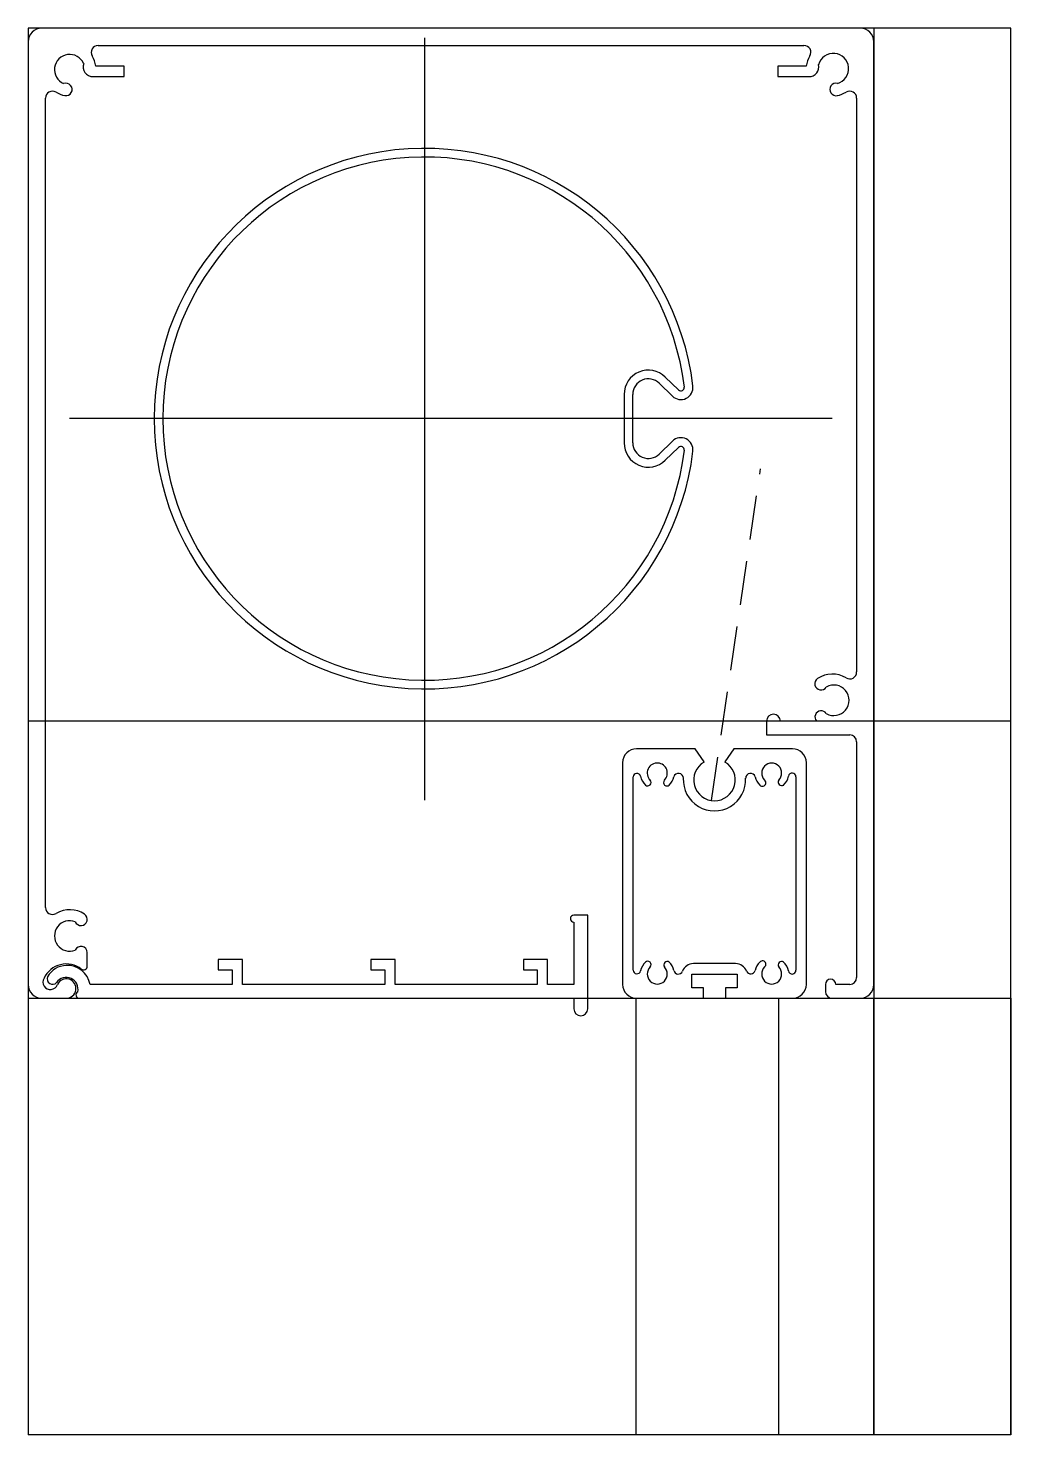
# Model space of a CAD drawing. Extents: x -142 to 0, y -63 to 140.
import ezdxf

# ---------------------------------------------------------------- set-up
doc = ezdxf.new("R2010")
doc.units = 0
doc.linetypes.add('HIDDEN', pattern=[9.525, 6.35, -3.175])
doc.layers.get('0').update_dxf_attribs({"linetype": 'CONTINUOUS'})

msp = doc.modelspace()

# ---------------------------------------------------------------- linework, layer by layer
at = {"linetype": 'CONTINUOUS'}
for p, q in [((0, 140), (-141.75, 140)), ((-141.75, 140), (-141.75, -63)), ((-21.75, 140), (-139.75, 140)), ((-84.56, 138.6), (-84.56, 28.6)), ((-19.75, 140), (-19.75, -63)), ((0, -63), (0, 140)), ((-141.75, 138), (-141.75, 2)), ((-131.65, 137.5), (-29.85, 137.5)), ((-19.75, 2), (-19.75, 138)), ((-127.9, 134.5), (-131.98, 134.5)), ((-127.9, 133), (-127.9, 134.5)), ((-29.52, 134.5), (-33.6, 134.5)), ((-33.6, 134.5), (-33.6, 133)), ((-132.39, 133), (-127.9, 133)), ((-33.6, 133), (-29.11, 133)), ((-139.25, 13.1), (-139.25, 129.9)), ((-22.25, 129.9), (-22.25, 47.1)), ((-47.94, 87.79), (-49.84, 89.65)), ((-50.72, 88.75), (-48.82, 86.9)), ((-55.79, 87.15), (-55.79, 80.15)), ((-54.54, 80.15), (-54.54, 87.15)), ((-25.79, 83.65), (-135.79, 83.65)), ((-48.82, 80.4), (-50.72, 78.54)), ((-49.84, 77.65), (-47.94, 79.5)), ((0, 40), (-141.75, 40)), ((-35.25, 40), (-35.25, 38)), ((-28.05, 40), (-33.25, 40)), ((-35.25, 38), (-23.25, 38)), ((-22.25, 37), (-22.25, 3)), ((-45.55, 36), (-54, 36)), ((-44.25, 34.1), (-45.55, 36)), ((-39.95, 36), (-41.25, 34.1)), ((-31.5, 36), (-39.95, 36)), ((-56, 34), (-56, 2)), ((-29.5, 2), (-29.5, 34)), ((-54.5, 4.05), (-54.5, 31.95)), ((-31, 31.95), (-31, 4.05)), ((-61.04, 12), (-63.04, 12)), ((-63.04, 11), (-63.04, 2)), ((-61.04, -1.53), (-61.04, 12)), ((-133.22, 4.64), (-133.22, 6.6)), ((-110.82, 5.6), (-114.32, 5.6)), ((-114.32, 5.6), (-114.32, 4.1)), ((-114.32, 4.1), (-112.32, 4.1)), ((-112.32, 4.1), (-112.32, 2)), ((-110.82, 2), (-110.82, 5.6)), ((-88.82, 5.6), (-92.32, 5.6)), ((-92.32, 5.6), (-92.32, 4.1)), ((-92.32, 4.1), (-90.32, 4.1)), ((-90.32, 4.1), (-90.32, 2)), ((-88.82, 2), (-88.82, 5.6)), ((-66.82, 5.6), (-70.32, 5.6)), ((-70.32, 5.6), (-70.32, 4.1)), ((-70.32, 4.1), (-68.32, 4.1)), ((-68.32, 4.1), (-68.32, 2)), ((-66.82, 2), (-66.82, 5.6)), ((-39.7, 5), (-45.8, 5)), ((-46, 1.5), (-46, 3.5)), ((-46, 3.5), (-39.5, 3.5)), ((-39.5, 3.5), (-39.5, 1.5)), ((-141.75, 0), (0, 0)), ((-141.75, 0), (-141.75, -63)), ((-139.75, 0), (-136.25, 0)), ((-134.35, 0), (-63.04, 0)), ((-112.32, 2), (-132.82, 2)), ((-90.32, 2), (-110.82, 2)), ((-68.32, 2), (-88.82, 2)), ((-63.04, 2), (-66.82, 2)), ((-63.04, 0), (-63.04, -1.53)), ((-54.08, 0), (-54.08, -63)), ((-54, 0), (-44.35, 0)), ((-44.35, 1.5), (-46, 1.5)), ((-44.35, 0), (-44.35, 1.5)), ((-39.5, 1.5), (-41.14, 1.5)), ((-41.14, 1.5), (-41.14, 0)), ((-41.14, 0), (-31.5, 0)), ((-33.48, -63), (-33.48, 0)), ((-26.75, 2), (-26.75, 1)), ((-25.75, 0), (-21.75, 0)), ((-23.25, 2), (-25.25, 2)), ((-19.75, -63), (-19.75, 0)), ((0, 0), (0, -63)), ((0, -63), (-141.75, -63))]:
    msp.add_line(p, q, dxfattribs=at)
at = {"linetype": 'HIDDEN'}
msp.add_line((-43.19, 28.53), (-36.09, 76.41), dxfattribs=at)
at = {"linetype": 'CONTINUOUS'}
for centre, radius, start, end in [((-139.75, 138), 2, 90, 180), ((-21.75, 138), 2, 0, 90), ((-135.76, 134.01), 2.2, 23.6102, 246.5877), ((-131.66, 136.5), 1, 89.6652, 211.3334), ((-29.84, 136.5), 1, 328.6666, 90.3348), ((-25.6, 134.15), 2.2, 285.2055, 164.7945), ((-132.4, 134.42), 1.42, 160.6699, 270.4055), ((-135.75, 133.99), 3.8, 7.7652, 31.6405), ((-25.75, 133.99), 3.8, 148.3595, 172.2348), ((-29.11, 134.42), 1.42, 269.8284, 12.61), ((-136.3, 131.15), 0.9, 258.9892, 111.6399), ((-25.21, 131.15), 0.9, 77.5773, 281.7716), ((-138.25, 129.91), 1, 58.6666, 180.3348), ((-135.74, 134), 3.8, 238.5029, 258.9961), ((-25.76, 134), 3.8, 281.0039, 301.4971), ((-23.25, 129.91), 1, 359.6652, 121.3334), ((-84.57, 83.65), 39, 6.9365, 353.0635), ((-84.57, 83.65), 37.75, 6.938, 353.062), ((-52.29, 87.15), 3.5, 45.573, 180.0082), ((-52.29, 87.14), 2.25, 45.7499, 179.7026), ((-47.6, 88.15), 1.75, 225.6936, 6.8154), ((-47.6, 88.15), 0.5, 226.656, 6.4741), ((-52.29, 80.15), 3.5, 179.9918, 314.427), ((-52.29, 80.15), 2.25, 180.0435, 314.249), ((-47.6, 79.15), 1.75, 353.1846, 134.3064), ((-47.6, 79.14), 0.5, 354.8004, 133.166), ((-25.75, 42.99), 3.8, 58.6455, 124.1421), ((-23.25, 47.09), 1, 238.6666, 0.3348), ((-27.38, 45.39), 0.9, 123.7145, 327.6661), ((-25.53, 43), 2.2, 240.248, 119.752), ((-34.25, 40), 1, 0, 180), ((-27.36, 40.58), 0.9, 34.6519, 219.9801), ((-23.25, 37), 1, 0, 90), ((-54, 34), 2, 90, 180), ((-31.5, 34), 2, 0, 90), ((-51.01, 32.51), 1.44, 84.3681, 226.6396), ((-50.99, 32.51), 1.44, 314.6113, 85.1678), ((-42.75, 31.5), 3, 120, 60), ((-34.5, 32.5), 1.44, 315.0995, 224.9005), ((-31.55, 31.95), 0.55, 0.4496, 169.0668), ((-53.94, 31.89), 0.562, 16.0165, 174.3723), ((-51, 32.5), 2.44, 190.7013, 225.2576), ((-52.4, 31.15), 0.5, 229.8117, 41.001), ((-49.6, 31.14), 0.5, 140.4719, 311.9658), ((-50.99, 32.5), 2.44, 314.7949, 347.1777), ((-47.94, 31.76), 0.7, 0.2221, 163.1665), ((-42.75, 31.55), 4.5, 177.2988, 2.7012), ((-37.55, 31.76), 0.7, 16.8335, 179.7779), ((-34.5, 32.5), 2.44, 192.8223, 225.2051), ((-35.84, 31.1), 0.5, 221.001, 49.8117), ((-33.05, 31.2), 0.512, 146.3421, 303.6579), ((-34.49, 32.5), 2.44, 314.7424, 349.2987), ((-138.25, 13.09), 1, 179.6652, 301.3334), ((-135.75, 8.99), 3.8, 55.8579, 121.3545), ((-135.75, 9), 2.2, 68.72, 291.28), ((-134.12, 11.39), 0.9, 202.1462, 56.5264), ((-63.04, 11.5), 0.5, 90, 270), ((-134.12, 6.6), 0.9, 359.872, 157.2535), ((-136.25, 1.4), 3.55, 52.3645, 154.8041), ((-136.12, 1.5), 3.25, 92.2736, 150.1537), ((-136.12, 1.4), 3.35, 10.2712, 92.287), ((-133.76, 4.64), 0.54, 233.6558, 359.4743), ((-51, 3.5), 2.44, 134.7424, 169.2987), ((-52.4, 4.85), 0.5, 318.999, 130.1883), ((-51, 3.5), 1.44, 135.0995, 44.9005), ((-49.55, 4.8), 0.512, 56.3421, 213.6579), ((-51, 3.51), 2.44, 11.8993, 44.926), ((-45.79, 3.3), 1.7, 90.229, 158.9725), ((-39.7, 3.3), 1.7, 21.0279, 90.1082), ((-34.51, 3.49), 2.44, 134.6533, 167.7972), ((-35.84, 4.9), 0.5, 310.1883, 138.999), ((-34.5, 3.5), 1.44, 135.0995, 44.9005), ((-33.05, 4.8), 0.512, 56.3421, 213.6579), ((-34.49, 3.5), 2.44, 10.7013, 45.2576), ((-138.54, 2.34), 1.08, 148.3613, 340.8956), ((-138.22, 2.8), 0.784, 156.293, 317.9697), ((-136.25, 1.3), 1.7, 347.8126, 144.7514), ((-136.25, 1.4), 1.4, 270.0161, 155.0752), ((-53.94, 4.11), 0.562, 185.6277, 343.9835), ((-47.98, 4.13), 0.64, 190.7493, 339.9548), ((-37.52, 4.15), 0.64, 201.6826, 347.6892), ((-31.55, 4.05), 0.55, 190.9332, 359.5504), ((-26, 2), 0.75, 0, 180), ((-23.25, 3), 1, 270, 0), ((-139.75, 2), 2, 180, 270), ((-134.35, 0.5), 0.5, 118.3561, 270.2893), ((-54, 2), 2, 180, 270), ((-31.5, 2), 2, 270, 0), ((-25.75, 1), 1, 180, 270), ((-21.75, 2), 2, 270, 0), ((-62.04, -1.53), 1, 180, 0)]:
    msp.add_arc(centre, radius, start, end, dxfattribs=at)

doc.saveas('drawing.dxf')
